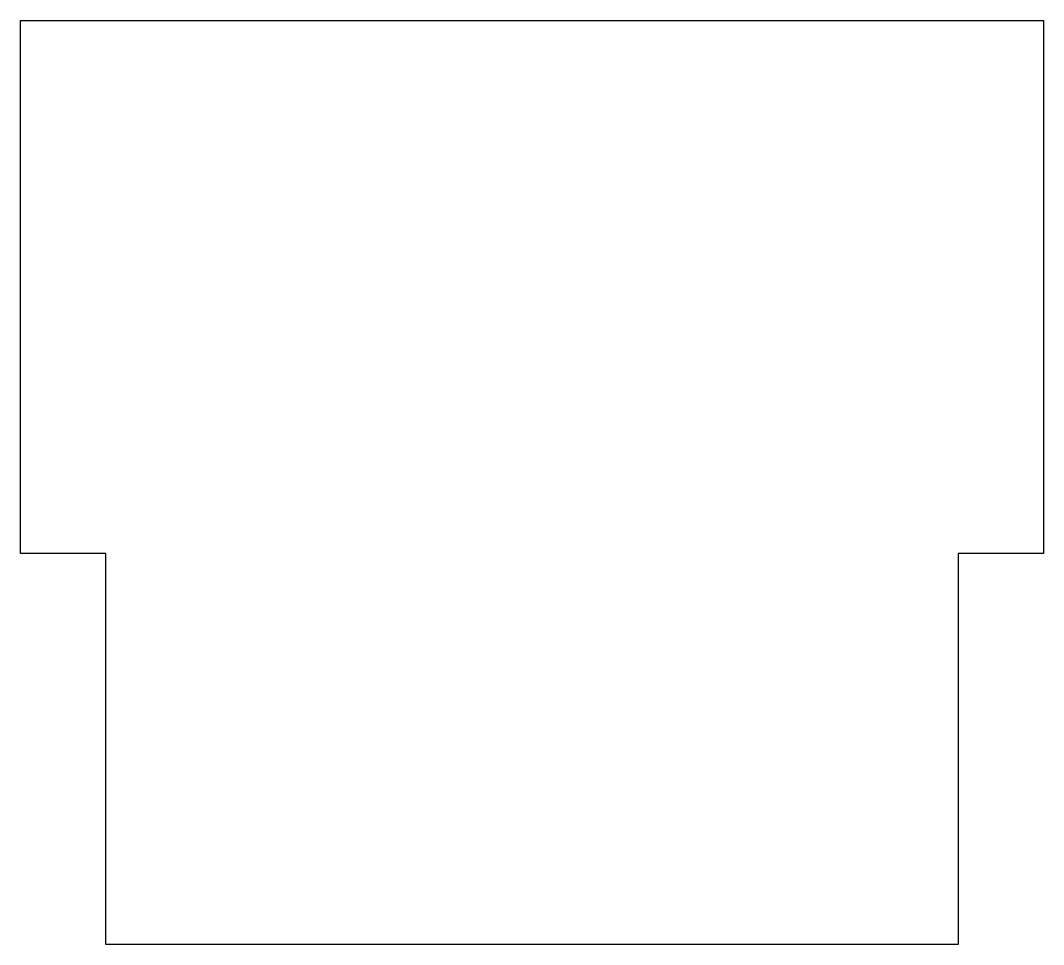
# Model space of a CAD drawing. Header units: millimetres. Extents: x -136 to 8, y -63 to 67.
import ezdxf

# ---------------------------------------------------------------- set-up
doc = ezdxf.new("R2010")
doc.units = ezdxf.units.MM
doc.layers.get('0').update_dxf_attribs({"linetype": 'CONTINUOUS'})

msp = doc.modelspace()

# ---------------------------------------------------------------- linework, layer by layer
msp.add_lwpolyline([(-135.71, -8.36), (-135.71, 66.64), (8.29, 66.64), (8.29, -8.36), (-3.71, -8.36), (-3.71, -63.36), (-123.71, -63.36), (-123.71, -8.36)], close=True)

doc.saveas('drawing.dxf')
